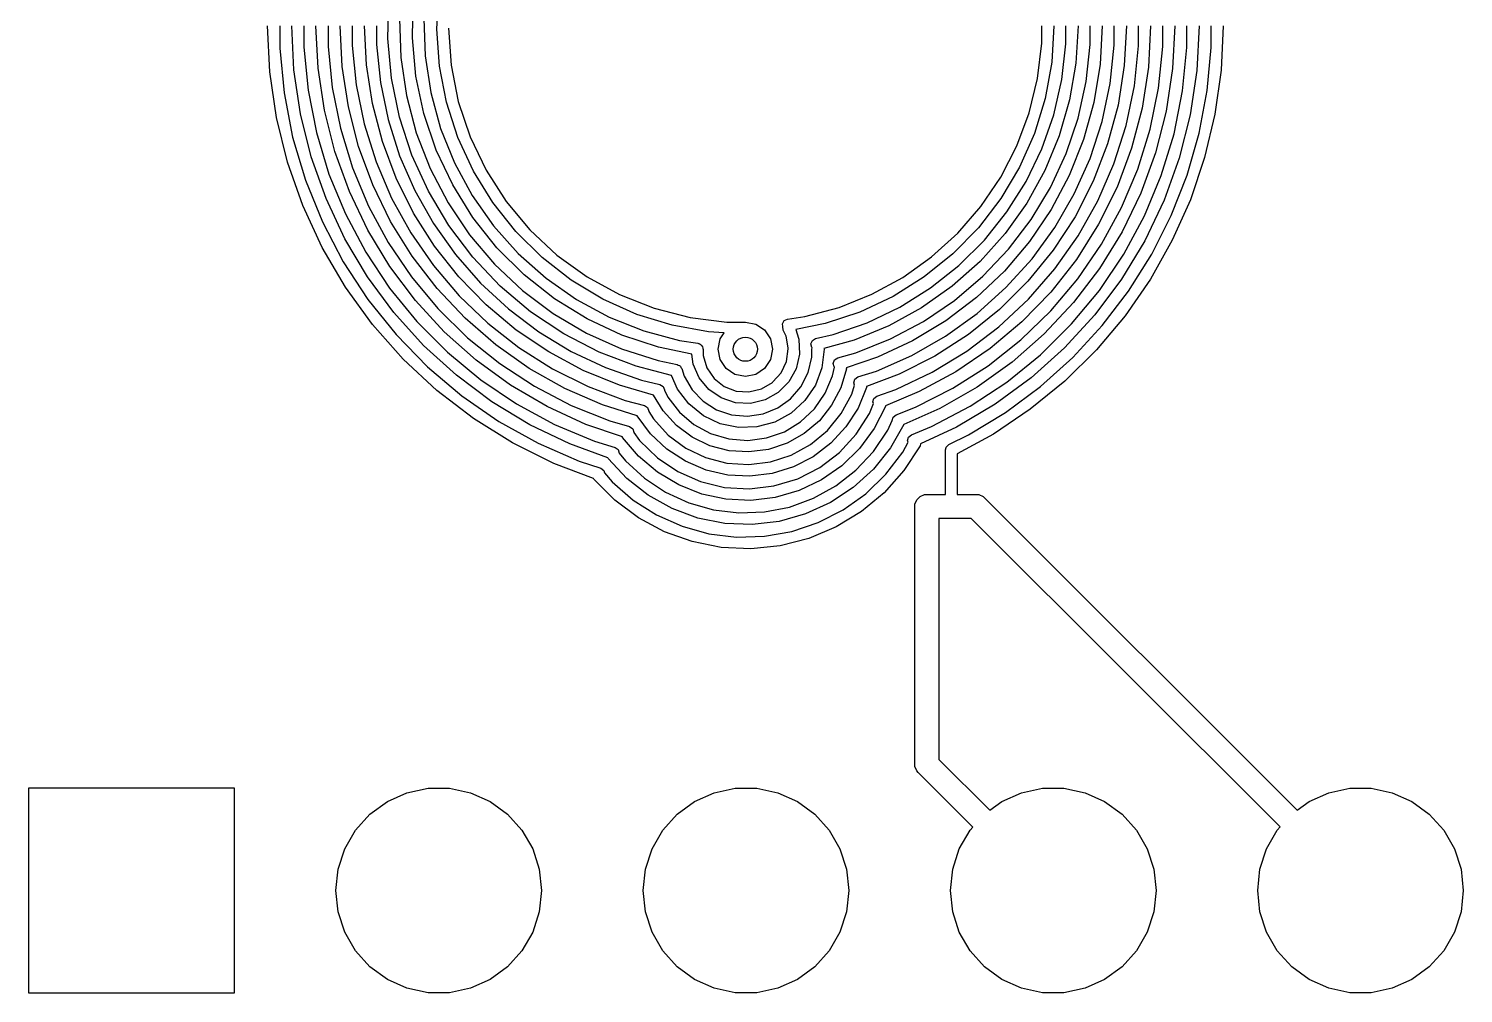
# Model space of a CAD drawing. Extents: x 108.1 to 155.9, y -81.1 to -32.1.
# Drawn here: x 126.07 to 137.94, y -64.6 to -56.62 of the extents above; entities that cross this region are included whole.
import ezdxf

# ---------------------------------------------------------------- set-up
doc = ezdxf.new("R2010")
doc.units = 0
doc.layers.add('BLACK', color=7, linetype='CONTINUOUS')

msp = doc.modelspace()

# ---------------------------------------------------------------- linework, layer by layer
at = {"layer": 'BLACK', "linetype": 'CONTINUOUS'}
for p, q in [((129.45016, -56.628549), (129.46507, -56.323175)), ((129.044997, -56.706761), (129.051429, -56.37781)), ((129.247055, -56.699444), (129.253941, -56.381464)), ((129.139114, -56.544063), (129.150609, -56.862244)), ((129.341383, -56.542423), (129.352467, -56.849251)), ((128.068389, -56.980691), (128.050001, -56.600003)), ((128.150001, -56.6), (128.149988, -56.78596)), ((128.267913, -56.966088), (128.250001, -56.600003)), ((128.350001, -56.6), (128.349965, -56.778591)), ((128.467452, -56.951573), (128.45, -56.6)), ((128.55, -56.6), (128.549954, -56.771258)), ((128.667019, -56.937238), (128.650001, -56.600003)), ((128.750001, -56.6), (128.749959, -56.764004)), ((128.86664, -56.923353), (128.85, -56.6)), ((128.95, -56.6), (128.949987, -56.756959)), ((129.471904, -56.933513), (129.45016, -56.628549)), ((129.545249, -56.621349), (129.567053, -56.92715)), ((134.449964, -56.74599), (134.45, -56.6)), ((134.55, -56.6), (134.531955, -56.902826)), ((134.649977, -56.749235), (134.65, -56.6)), ((134.75, -56.6), (134.732612, -56.908757)), ((134.850001, -56.754503), (134.85, -56.6)), ((134.95, -56.6), (134.932711, -56.91891)), ((135.049974, -56.760353), (135.05, -56.6)), ((135.15, -56.6), (135.132634, -56.93031)), ((135.250044, -56.766669), (135.25, -56.6)), ((135.35, -56.6), (135.332426, -56.942688)), ((135.449968, -56.772827), (135.45, -56.6)), ((135.55, -56.6), (135.532227, -56.954787)), ((135.649946, -56.780414), (135.65, -56.6)), ((135.75, -56.6), (135.73172, -56.969815)), ((135.850052, -56.77953), (135.85, -56.6)), ((135.95, -56.6), (135.932859, -56.967582)), ((128.149988, -56.78596), (128.185833, -57.156149)), ((128.349965, -56.778591), (128.384835, -57.134067)), ((128.549954, -56.771258), (128.583875, -57.11209)), ((128.749959, -56.764004), (128.782979, -57.090347)), ((128.949987, -56.756959), (128.982211, -57.069218)), ((129.07515, -57.034391), (129.044997, -56.706761)), ((129.276866, -57.016099), (129.247055, -56.699444)), ((134.41529, -57.035903), (134.449964, -56.74599)), ((134.616466, -57.045818), (134.649977, -56.749235)), ((134.816596, -57.061697), (134.850001, -56.754503)), ((135.016344, -57.079289), (135.049974, -56.760353)), ((135.215945, -57.098258), (135.250044, -56.766669)), ((135.415423, -57.116751), (135.449968, -56.772827)), ((135.614362, -57.139483), (135.649946, -56.780414)), ((135.816639, -57.137031), (135.850052, -56.77953)), ((128.916385, -57.243289), (128.86664, -56.923353)), ((129.150609, -56.862244), (129.197383, -57.177178)), ((129.352467, -56.849251), (129.398843, -57.152756)), ((129.567053, -56.92715), (129.626803, -57.227848)), ((134.531955, -56.902826), (134.478076, -57.201366)), ((134.732612, -56.908757), (134.680669, -57.213609)), ((134.932711, -56.91891), (134.881048, -57.234083)), ((128.123381, -57.357838), (128.068389, -56.980691)), ((128.321479, -57.328679), (128.267913, -56.966088)), ((128.519636, -57.299689), (128.467452, -56.951573)), ((128.717899, -57.271051), (128.667019, -56.937238)), ((129.141516, -57.356643), (129.07515, -57.034391)), ((129.342977, -57.327206), (129.276866, -57.016099)), ((129.529991, -57.233683), (129.471904, -56.933513)), ((134.346433, -57.319647), (134.41529, -57.035903)), ((134.549869, -57.336764), (134.616466, -57.045818)), ((135.132634, -56.93031), (135.080727, -57.256978)), ((135.332426, -56.942688), (135.279889, -57.281781)), ((135.532227, -56.954787), (135.479085, -57.306021)), ((135.73172, -56.969815), (135.677059, -57.336025)), ((135.932859, -56.967582), (135.881587, -57.331973)), ((128.185833, -57.156149), (128.257189, -57.52116)), ((128.384835, -57.134067), (128.454241, -57.484441)), ((128.583875, -57.11209), (128.651383, -57.447887)), ((128.782979, -57.090347), (128.848684, -57.411708)), ((128.982211, -57.069218), (129.046319, -57.376521)), ((129.398843, -57.152756), (129.479893, -57.448893)), ((134.750177, -57.36348), (134.816596, -57.061697)), ((134.949457, -57.392942), (135.016344, -57.079289)), ((135.148106, -57.424619), (135.215945, -57.098258)), ((135.34668, -57.455501), (135.415423, -57.116751)), ((135.543541, -57.493292), (135.614362, -57.139483)), ((135.750102, -57.489872), (135.816639, -57.137031)), ((128.802126, -57.598045), (128.717899, -57.271051)), ((128.99871, -57.556428), (128.916385, -57.243289)), ((129.197383, -57.177178), (129.278854, -57.484966)), ((129.623585, -57.524743), (129.529991, -57.233683)), ((129.626803, -57.227848), (129.723566, -57.518754)), ((134.478076, -57.201366), (134.389124, -57.491395)), ((134.680669, -57.213609), (134.594826, -57.510702)), ((134.881048, -57.234083), (134.795616, -57.541823)), ((135.080727, -57.256978), (134.994852, -57.576401)), ((135.279889, -57.281781), (135.192941, -57.613721)), ((128.214466, -57.727929), (128.123381, -57.357838)), ((128.410186, -57.684309), (128.321479, -57.328679)), ((128.606039, -57.640926), (128.519636, -57.299689)), ((129.046319, -57.376521), (129.141633, -57.675619)), ((129.243271, -57.669526), (129.141516, -57.356643)), ((129.444508, -57.62862), (129.342977, -57.327206)), ((134.244366, -57.593206), (134.346433, -57.319647)), ((134.451026, -57.618392), (134.549869, -57.336764)), ((134.651524, -57.656315), (134.750177, -57.36348)), ((134.850048, -57.697851), (134.949457, -57.392942)), ((135.479085, -57.306021), (135.391108, -57.650185)), ((135.677059, -57.336025), (135.58655, -57.69506)), ((135.881587, -57.331973), (135.796627, -57.690012)), ((128.454241, -57.484441), (128.557519, -57.826366)), ((128.651383, -57.447887), (128.751815, -57.775348)), ((128.848684, -57.411708), (128.946406, -57.724822)), ((129.278854, -57.484966), (129.394016, -57.781797)), ((129.479893, -57.448893), (129.594538, -57.733714)), ((129.723566, -57.518754), (129.855835, -57.795331)), ((134.389124, -57.491395), (134.26636, -57.768809)), ((134.594826, -57.510702), (134.47617, -57.796278)), ((135.047237, -57.742329), (135.148106, -57.424619)), ((135.244426, -57.785685), (135.34668, -57.455501)), ((135.438174, -57.838393), (135.543541, -57.493292)), ((135.651018, -57.83499), (135.750102, -57.489872)), ((128.257189, -57.52116), (128.363392, -57.877595)), ((128.918842, -57.914899), (128.802126, -57.598045)), ((129.112743, -57.859463), (128.99871, -57.556428)), ((129.580104, -57.916322), (129.444508, -57.62862)), ((129.75134, -57.80251), (129.623585, -57.524743)), ((134.110536, -57.852708), (134.244366, -57.593206)), ((134.321188, -57.887143), (134.451026, -57.618392)), ((134.795616, -57.541823), (134.677416, -57.838524)), ((134.994852, -57.576401), (134.875956, -57.885059)), ((135.192941, -57.613721), (135.072492, -57.935025)), ((128.340795, -58.087519), (128.214466, -57.727929)), ((128.533187, -58.02958), (128.410186, -57.684309)), ((128.725811, -57.971929), (128.606039, -57.640926)), ((128.946406, -57.724822), (129.075152, -58.026508)), ((129.141633, -57.675619), (129.267147, -57.963352)), ((129.379157, -57.969169), (129.243271, -57.669526)), ((129.594538, -57.733714), (129.741248, -58.003423)), ((134.521791, -57.936768), (134.651524, -57.656315)), ((134.719215, -57.990655), (134.850048, -57.697851)), ((134.914397, -58.048053), (135.047237, -57.742329)), ((135.391108, -57.650185), (135.269175, -57.983834)), ((135.58655, -57.69506), (135.461075, -58.043418)), ((135.796627, -57.690012), (135.678717, -58.03859)), ((128.557519, -57.826366), (128.693685, -58.156576)), ((128.751815, -57.775348), (128.884184, -58.091253)), ((129.257281, -58.149192), (129.112743, -57.859463)), ((129.394016, -57.781797), (129.541441, -58.063998)), ((129.911421, -58.06299), (129.75134, -57.80251)), ((129.855835, -57.795331), (130.021546, -58.053264)), ((133.946835, -58.09448), (134.110536, -57.852708)), ((134.26636, -57.768809), (134.11152, -58.02968)), ((134.47617, -57.796278), (134.326201, -58.066727)), ((134.677416, -57.838524), (134.527834, -58.120709)), ((135.109685, -58.103996), (135.244426, -57.785685)), ((135.299287, -58.17142), (135.438174, -57.838393)), ((135.520249, -58.169389), (135.651018, -57.83499)), ((128.363392, -57.877595), (128.503452, -58.222135)), ((128.877776, -58.289442), (128.725811, -57.971929)), ((129.066863, -58.218394), (128.918842, -57.914899)), ((129.267147, -57.963352), (129.421534, -58.236682)), ((129.547491, -58.25186), (129.379157, -57.969169)), ((129.747959, -58.186476), (129.580104, -57.916322)), ((134.161997, -58.139616), (134.321188, -57.887143)), ((134.3625, -58.201552), (134.521791, -57.936768)), ((134.558399, -58.268126), (134.719215, -57.990655)), ((134.875956, -57.885059), (134.725349, -58.179548)), ((135.072492, -57.935025), (134.919808, -58.242322)), ((135.269175, -57.983834), (135.114507, -58.303627)), ((128.501193, -58.43326), (128.340795, -58.087519)), ((128.689307, -58.361194), (128.533187, -58.02958)), ((128.884184, -58.091253), (129.047187, -58.392496)), ((129.075152, -58.026508), (129.233614, -58.313701)), ((129.541441, -58.063998), (129.719306, -58.328072)), ((129.741248, -58.003423), (129.918067, -58.254423)), ((130.101526, -58.302439), (129.911421, -58.06299)), ((130.021546, -58.053264), (130.218113, -58.288532)), ((133.755581, -58.315102), (133.946835, -58.09448)), ((134.11152, -58.02968), (133.926796, -58.270317)), ((134.326201, -58.066727), (134.146816, -58.318628)), ((134.750979, -58.338585), (134.914397, -58.048053)), ((134.943807, -58.407248), (135.109685, -58.103996)), ((135.461075, -58.043418), (135.301858, -58.377705)), ((135.678717, -58.03859), (135.52888, -58.374684)), ((128.503452, -58.222135), (128.676067, -58.551573)), ((128.693685, -58.156576), (128.861436, -58.471915)), ((129.244684, -58.505447), (129.066863, -58.218394)), ((129.430797, -58.422552), (129.257281, -58.149192)), ((129.945833, -58.435483), (129.747959, -58.186476)), ((133.975467, -58.37262), (134.161997, -58.139616)), ((134.175519, -58.447565), (134.3625, -58.201552)), ((134.527834, -58.120709), (134.348623, -58.385069)), ((134.725349, -58.179548), (134.544692, -58.456621)), ((135.128235, -58.489127), (135.299287, -58.17142)), ((135.358928, -58.490169), (135.520249, -58.169389)), ((129.060438, -58.590345), (128.877776, -58.289442)), ((129.233614, -58.313701), (129.420182, -58.583482)), ((129.421534, -58.236682), (129.603163, -58.49272)), ((129.746189, -58.514099), (129.547491, -58.25186)), ((129.719306, -58.328072), (129.925407, -58.570752)), ((129.918067, -58.254423), (130.12264, -58.483369)), ((130.318923, -58.517415), (130.101526, -58.302439)), ((130.218113, -58.288532), (130.442473, -58.497464)), ((133.53948, -58.511449), (133.755581, -58.315102)), ((133.926796, -58.270317), (133.714802, -58.487314)), ((134.146816, -58.318628), (133.940283, -58.548795)), ((134.369375, -58.527204), (134.558399, -58.268126)), ((134.558699, -58.610876), (134.750979, -58.338585)), ((134.919808, -58.242322), (134.73649, -58.532388)), ((135.114507, -58.303627), (134.928654, -58.606361)), ((128.694166, -58.761932), (128.501193, -58.43326)), ((128.877055, -58.675983), (128.689307, -58.361194)), ((129.047187, -58.392496), (129.239222, -58.676114)), ((129.631457, -58.676657), (129.430797, -58.422552)), ((130.171091, -58.660022), (129.945833, -58.435483)), ((133.763955, -58.583208), (133.975467, -58.37262)), ((133.963038, -58.671922), (134.175519, -58.447565)), ((134.348623, -58.385069), (134.141884, -58.628506)), ((134.544692, -58.456621), (134.335978, -58.713222)), ((134.748453, -58.692404), (134.943807, -58.407248)), ((135.301858, -58.377705), (135.11045, -58.69466)), ((135.52888, -58.374684), (135.348418, -58.695376)), ((128.676067, -58.551573), (128.879628, -58.862841)), ((128.861436, -58.471915), (129.059171, -58.769371)), ((129.450499, -58.77314), (129.244684, -58.505447)), ((129.420182, -58.583482), (129.632961, -58.833112)), ((129.603163, -58.49272), (129.810115, -58.72876)), ((129.972791, -58.752641), (129.746189, -58.514099)), ((129.925407, -58.570752), (130.157193, -58.789032)), ((130.12264, -58.483369), (130.352239, -58.687209)), ((130.560485, -58.704827), (130.318923, -58.517415)), ((130.442473, -58.497464), (130.691124, -58.676801)), ((133.301591, -58.680744), (133.53948, -58.511449)), ((133.714802, -58.487314), (133.478538, -58.677601)), ((133.530137, -58.768717), (133.763955, -58.583208)), ((133.940283, -58.548795), (133.709213, -58.754319)), ((134.154225, -58.765033), (134.369375, -58.527204)), ((134.73649, -58.532388), (134.52446, -58.802181)), ((134.926685, -58.788417), (135.128235, -58.489127)), ((135.168456, -58.794544), (135.358928, -58.490169)), ((129.094636, -58.97094), (128.877055, -58.675983)), ((129.272002, -58.871679), (129.060438, -58.590345)), ((129.239222, -58.676114), (129.458401, -58.939321)), ((129.857141, -58.908822), (129.631457, -58.676657)), ((130.420728, -58.8571), (130.171091, -58.660022)), ((130.352239, -58.687209), (130.603803, -58.863226)), ((130.822741, -58.861982), (130.560485, -58.704827)), ((130.691124, -58.676801), (130.96019, -58.823748)), ((133.045281, -58.820591), (133.301591, -58.680744)), ((133.478538, -58.677601), (133.22135, -58.838483)), ((133.727547, -58.871994), (133.963038, -58.671922)), ((134.141884, -58.628506), (133.910039, -58.848166)), ((134.339574, -58.86207), (134.558699, -58.610876)), ((134.525578, -58.956608), (134.748453, -58.692404)), ((134.928654, -58.606361), (134.713476, -58.889006)), ((135.11045, -58.69466), (134.888718, -58.991194)), ((135.348418, -58.695376), (135.138895, -58.997882)), ((128.917917, -59.070476), (128.694166, -58.761932)), ((129.059171, -58.769371), (129.285, -59.046103)), ((129.682216, -59.018754), (129.450499, -58.77314)), ((129.810115, -58.72876), (130.040204, -58.94231)), ((130.224491, -58.964531), (129.972791, -58.752641)), ((130.157193, -58.789032), (130.411795, -58.980211)), ((130.96019, -58.823748), (131.245473, -58.936011)), ((132.774177, -58.92901), (133.045281, -58.820591)), ((133.276969, -58.926801), (133.530137, -58.768717)), ((133.709213, -58.754319), (133.456529, -58.9326)), ((133.915323, -58.978989), (134.154225, -58.765033)), ((134.335978, -58.713222), (134.101506, -58.946523)), ((134.52446, -58.802181), (134.285945, -59.048868)), ((134.696602, -59.066372), (134.926685, -58.788417)), ((134.950486, -59.079873), (135.168456, -58.794544)), ((128.879628, -58.862841), (129.112241, -59.153041)), ((129.510388, -59.130678), (129.272002, -58.871679)), ((129.458401, -58.939321), (129.702569, -59.179527)), ((129.632961, -58.833112), (129.869789, -59.060053)), ((130.105466, -59.116593), (129.857141, -58.908822)), ((130.040204, -58.94231), (130.290999, -59.131113)), ((130.691418, -59.02409), (130.420728, -58.8571)), ((130.603803, -58.863226), (130.873978, -59.009073)), ((131.101921, -58.98662), (130.822741, -58.861982)), ((131.245473, -58.936011), (131.542525, -59.011841)), ((132.492117, -59.004466), (132.774177, -58.92901)), ((133.22135, -58.838483), (132.946875, -58.967684)), ((133.007653, -59.055461), (133.276969, -58.926801)), ((133.456529, -58.9326), (133.185427, -59.081383)), ((133.471809, -59.045436), (133.727547, -58.871994)), ((133.910039, -58.848166), (133.655806, -59.041476)), ((134.095903, -59.08953), (134.339574, -58.86207)), ((134.713476, -58.889006), (134.471128, -59.14873)), ((129.339973, -59.243246), (129.094636, -58.97094)), ((129.285, -59.046103), (129.536765, -59.299467)), ((129.937482, -59.239794), (129.682216, -59.018754)), ((129.869789, -59.060053), (130.12826, -59.262001)), ((130.498173, -59.147147), (130.224491, -58.964531)), ((130.411795, -58.980211), (130.68606, -59.141921)), ((130.979552, -59.158766), (130.691418, -59.02409)), ((130.873978, -59.009073), (131.159164, -59.122807)), ((131.394011, -59.076949), (131.101921, -58.98662)), ((131.542525, -59.011841), (131.846711, -59.050053)), ((131.846711, -59.050053), (132, -59.05)), ((132, -59.05), (132.086104, -59.067127)), ((132.305439, -59.066161), (132.319872, -59.038837)), ((132.319872, -59.038837), (132.347609, -59.025215)), ((132.347609, -59.025215), (132.492117, -59.004466)), ((132.946875, -58.967684), (132.658999, -59.063376)), ((132.725594, -59.153069), (133.007653, -59.055461)), ((133.198819, -59.190215), (133.471809, -59.045436)), ((133.655806, -59.041476), (133.382166, -59.206169)), ((133.655302, -59.166715), (133.915323, -58.978989)), ((134.101506, -58.946523), (133.843863, -59.153951)), ((134.285945, -59.048868), (134.023447, -59.269862)), ((134.277415, -59.197215), (134.525578, -58.956608)), ((134.888718, -58.991194), (134.638823, -59.264416)), ((135.138895, -58.997882), (134.90213, -59.279578)), ((129.170363, -59.35602), (128.917917, -59.070476)), ((129.112241, -59.153041), (129.371739, -59.419471)), ((129.773251, -59.364795), (129.510388, -59.130678)), ((129.702569, -59.179527), (129.969326, -59.394371)), ((130.373806, -59.297776), (130.105466, -59.116593)), ((130.290999, -59.131113), (130.55985, -59.293173)), ((130.790449, -59.298227), (130.498173, -59.147147)), ((130.68606, -59.141921), (130.976592, -59.272159)), ((131.281288, -59.259333), (130.979552, -59.158766)), ((131.159164, -59.122807), (131.455559, -59.20291)), ((131.694812, -59.131671), (131.394011, -59.076949)), ((131.825133, -59.139497), (131.694812, -59.131671)), ((131.792127, -59.188896), (131.825133, -59.139497)), ((132.086104, -59.067127), (132.159099, -59.115901)), ((132.159099, -59.115901), (132.207873, -59.188896)), ((132.308533, -59.08775), (132.305439, -59.066161)), ((132.308446, -59.087919), (132.308533, -59.08775)), ((132.313049, -59.118476), (132.308446, -59.087919)), ((132.336708, -59.165869), (132.313049, -59.118476)), ((132.352687, -59.262905), (132.336708, -59.165869)), ((132.658999, -59.063376), (132.415767, -59.113157)), ((132.415767, -59.113157), (132.439711, -59.18422)), ((132.579982, -59.185753), (132.725594, -59.153069)), ((133.185427, -59.081383), (132.899334, -59.198788)), ((133.37703, -59.32614), (133.655302, -59.166715)), ((133.843863, -59.153951), (133.56589, -59.333219)), ((133.830241, -59.29087), (134.095903, -59.08953)), ((134.471128, -59.14873), (134.204037, -59.382934)), ((134.44023, -59.320281), (134.696602, -59.066372)), ((134.706909, -59.34368), (134.950486, -59.079873)), ((129.610722, -59.490302), (129.339973, -59.243246)), ((129.536765, -59.299467), (129.812062, -59.527042)), ((130.213703, -59.434014), (129.937482, -59.239794)), ((130.12826, -59.262001), (130.405747, -59.436903)), ((130.659327, -59.450456), (130.373806, -59.297776)), ((130.55985, -59.293173), (130.843916, -59.42678)), ((131.097701, -59.415901), (130.790449, -59.298227)), ((130.976592, -59.272159), (131.279795, -59.369315)), ((131.555828, -59.316757), (131.281288, -59.259333)), ((131.455559, -59.20291), (131.607394, -59.22555)), ((131.607394, -59.22555), (131.611198, -59.227447)), ((131.611198, -59.227447), (131.615451, -59.227447)), ((131.615451, -59.227447), (131.615452, -59.227447)), ((131.615452, -59.227447), (131.624759, -59.234209)), ((131.624759, -59.234209), (131.635048, -59.23934)), ((131.635048, -59.23934), (131.63701, -59.24311)), ((131.63701, -59.24311), (131.640452, -59.245611)), ((131.640452, -59.245611), (131.644008, -59.256555)), ((131.644008, -59.256555), (131.649315, -59.266752)), ((131.649315, -59.266752), (131.648686, -59.270954)), ((131.648686, -59.270954), (131.650001, -59.275)), ((131.650001, -59.275), (131.650034, -59.32797)), ((131.775, -59.275), (131.792127, -59.188896)), ((131.792127, -59.361104), (131.775, -59.275)), ((132.207873, -59.188896), (132.225, -59.275)), ((132.225, -59.275), (132.207873, -59.361104)), ((132.33943, -59.375346), (132.353922, -59.270401)), ((132.353922, -59.270401), (132.352687, -59.262905)), ((132.439711, -59.18422), (132.442211, -59.19164)), ((132.442211, -59.19164), (132.448137, -59.315896)), ((132.541143, -59.229872), (132.553395, -59.201503)), ((132.547907, -59.260025), (132.541143, -59.229872)), ((132.553317, -59.264788), (132.547907, -59.260025)), ((132.55, -59.275), (132.553317, -59.264788)), ((132.550149, -59.34055), (132.55, -59.275)), ((132.553395, -59.201503), (132.579982, -59.185753)), ((132.65, -59.275), (132.631803, -59.427725)), ((132.899334, -59.198788), (132.648408, -59.270101)), ((132.648408, -59.270101), (132.65, -59.275)), ((132.911777, -59.304633), (133.198819, -59.190215)), ((133.382166, -59.206169), (133.092325, -59.340315)), ((133.545377, -59.463979), (133.830241, -59.29087)), ((134.023447, -59.269862), (133.739718, -59.462845)), ((134.006448, -59.411817), (134.277415, -59.197215)), ((134.638823, -59.264416), (134.363202, -59.511662)), ((134.90213, -59.279578), (134.640179, -59.538019)), ((129.449153, -59.615904), (129.170363, -59.35602)), ((130.058009, -59.571728), (129.773251, -59.364795)), ((129.969326, -59.394371), (130.256049, -59.581741)), ((131.390359, -59.492011), (131.097701, -59.415901)), ((131.279795, -59.369315), (131.435869, -59.40068)), ((131.435869, -59.40068), (131.445596, -59.406158)), ((131.445596, -59.406158), (131.456137, -59.409803)), ((131.456137, -59.409803), (131.458775, -59.413581)), ((131.458775, -59.413581), (131.462794, -59.415845)), ((131.462794, -59.415845), (131.467441, -59.42599)), ((131.567195, -59.398203), (131.555828, -59.316757)), ((131.617463, -59.511991), (131.567195, -59.398203)), ((131.650034, -59.32797), (131.681386, -59.429166)), ((131.840901, -59.434099), (131.792127, -59.361104)), ((132.207873, -59.361104), (132.159099, -59.434099)), ((132.29453, -59.471301), (132.33943, -59.375346)), ((132.448137, -59.315896), (132.419817, -59.437026)), ((132.519345, -59.467978), (132.550149, -59.34055)), ((132.726344, -59.392008), (132.737152, -59.363059)), ((132.734616, -59.421782), (132.726344, -59.392008)), ((132.737152, -59.363059), (132.762913, -59.345991)), ((132.762913, -59.345991), (132.911777, -59.304633)), ((133.092325, -59.340315), (132.83341, -59.427599)), ((133.083575, -59.455507), (133.37703, -59.32614)), ((133.56589, -59.333219), (133.270651, -59.482351)), ((133.71539, -59.598264), (134.006448, -59.411817)), ((134.204037, -59.382934), (133.914876, -59.589272)), ((134.160068, -59.54767), (134.44023, -59.320281)), ((134.43984, -59.583675), (134.706909, -59.34368)), ((129.371739, -59.419471), (129.655708, -59.659651)), ((129.904296, -59.709746), (129.610722, -59.490302)), ((129.812062, -59.527042), (130.108262, -59.726655)), ((130.508073, -59.599441), (130.213703, -59.434014)), ((130.405747, -59.436903), (130.699432, -59.582982)), ((130.959014, -59.57302), (130.659327, -59.450456)), ((130.843916, -59.42678), (131.140197, -59.530521)), ((131.140197, -59.530521), (131.292882, -59.566898)), ((131.440038, -59.605065), (131.390359, -59.492011)), ((131.467441, -59.42599), (131.47383, -59.435139)), ((131.47383, -59.435139), (131.473829, -59.435139)), ((131.473829, -59.435139), (131.492773, -59.497892)), ((131.492773, -59.497892), (131.559344, -59.610831)), ((131.696964, -59.607669), (131.617463, -59.511991)), ((131.681386, -59.429166), (131.741281, -59.51655)), ((131.741281, -59.51655), (131.824353, -59.582295)), ((131.913896, -59.482873), (131.840901, -59.434099)), ((132, -59.5), (131.913896, -59.482873)), ((132.086104, -59.482873), (132, -59.5)), ((132.159099, -59.434099), (132.086104, -59.482873)), ((132.226788, -59.545775), (132.29453, -59.471301)), ((132.419817, -59.437026), (132.359416, -59.545775)), ((132.459464, -59.584602), (132.519345, -59.467978)), ((132.631803, -59.427725), (132.578231, -59.571899)), ((132.660446, -59.639039), (132.721471, -59.494529)), ((132.721471, -59.494529), (132.735392, -59.422399)), ((132.735392, -59.422399), (132.734616, -59.421782)), ((132.834513, -59.436519), (132.788243, -59.593077)), ((132.83341, -59.427599), (132.834513, -59.436519)), ((132.896142, -59.551887), (132.905809, -59.522536)), ((132.905809, -59.522536), (132.930882, -59.504473)), ((132.930882, -59.504472), (133.083575, -59.455507)), ((132.930882, -59.504473), (132.930882, -59.504472)), ((133.270651, -59.482351), (133.0015, -59.584484)), ((133.2443, -59.607039), (133.545377, -59.463979)), ((133.739718, -59.462845), (133.437737, -59.625791)), ((134.363202, -59.511662), (134.064542, -59.730522)), ((129.751694, -59.847708), (129.449153, -59.615904)), ((130.361859, -59.749444), (130.058009, -59.571728)), ((130.256049, -59.581741), (130.559917, -59.739794)), ((130.8176, -59.734394), (130.508073, -59.599441)), ((130.699432, -59.582982), (131.00633, -59.698755)), ((131.24142, -59.655876), (130.959014, -59.57302)), ((131.292882, -59.566898), (131.319257, -59.583001)), ((131.319257, -59.583001), (131.331129, -59.611531)), ((131.331129, -59.611531), (131.330634, -59.613607)), ((131.330634, -59.613607), (131.358648, -59.671713)), ((131.533267, -59.727394), (131.440038, -59.605065)), ((131.559344, -59.610831), (131.650588, -59.704967)), ((131.799622, -59.677924), (131.696964, -59.607669)), ((131.824353, -59.582295), (131.923161, -59.620511)), ((131.923161, -59.620511), (132.028852, -59.627774)), ((132.028852, -59.627774), (132.131959, -59.603434)), ((132.131959, -59.603434), (132.223244, -59.549671)), ((132.271549, -59.633832), (132.162931, -59.694467)), ((132.223244, -59.549671), (132.226788, -59.545775)), ((132.359416, -59.545775), (132.271549, -59.633832)), ((132.373856, -59.683891), (132.459464, -59.584602)), ((132.578231, -59.571899), (132.492283, -59.69945)), ((132.570844, -59.767798), (132.660446, -59.639039)), ((132.788243, -59.593077), (132.712897, -59.737901)), ((132.792614, -59.807057), (132.87891, -59.647613)), ((132.87891, -59.647613), (132.902684, -59.572298)), ((132.902684, -59.572298), (132.896142, -59.551887)), ((133.001556, -59.591281), (132.930915, -59.761361)), ((133.0015, -59.584484), (133.001557, -59.591282)), ((133.001557, -59.591282), (133.001556, -59.591281)), ((133.087219, -59.662753), (133.2443, -59.607039)), ((133.437737, -59.625791), (133.157672, -59.741681)), ((133.407156, -59.754689), (133.71539, -59.598264)), ((133.914876, -59.589272), (133.606542, -59.765679)), ((133.858847, -59.746322), (134.160068, -59.54767)), ((134.151596, -59.797776), (134.43984, -59.583675)), ((134.640179, -59.538019), (134.355314, -59.770961)), ((129.655708, -59.659651), (129.961503, -59.871345)), ((130.217891, -59.899482), (129.904296, -59.709746)), ((130.108262, -59.726655), (130.422533, -59.896399)), ((130.681817, -59.896194), (130.361859, -59.749444)), ((130.559917, -59.739794), (130.877945, -59.866977)), ((131.106469, -59.827024), (130.8176, -59.734394)), ((131.00633, -59.698755), (131.164838, -59.740859)), ((131.164838, -59.740859), (131.164838, -59.74086)), ((131.164838, -59.74086), (131.190786, -59.757641)), ((131.190786, -59.757641), (131.201915, -59.786469)), ((131.319295, -59.784058), (131.24142, -59.655876)), ((131.358648, -59.671713), (131.454596, -59.795815)), ((131.652629, -59.824394), (131.533267, -59.727394)), ((131.650588, -59.704967), (131.761395, -59.775028)), ((131.917593, -59.717389), (131.799622, -59.677924)), ((132.041861, -59.723048), (131.917593, -59.717389)), ((132.041862, -59.723048), (132.041861, -59.723047)), ((132.041861, -59.723047), (132.041861, -59.723048)), ((132.162931, -59.694467), (132.041862, -59.723048)), ((132.145809, -59.809509), (132.267316, -59.760286)), ((132.267316, -59.760286), (132.373856, -59.683891)), ((132.492283, -59.69945), (132.378772, -59.803235)), ((132.456543, -59.875235), (132.570844, -59.767798)), ((132.712897, -59.737901), (132.611254, -59.865651)), ((132.930915, -59.761361), (132.831651, -59.916487)), ((133.025944, -59.805334), (133.05879, -59.724816)), ((133.053963, -59.711219), (133.062717, -59.681583)), ((133.05879, -59.724816), (133.053963, -59.711219)), ((133.062717, -59.681583), (133.087219, -59.662753)), ((133.157174, -59.74839), (133.06443, -59.93085)), ((133.157672, -59.741681), (133.157174, -59.74839)), ((133.246005, -59.817137), (133.407156, -59.754689)), ((133.606542, -59.765679), (133.30877, -59.898499)), ((133.539504, -59.9143), (133.858847, -59.746322)), ((134.064542, -59.730522), (133.745754, -59.918862)), ((134.355314, -59.770961), (134.050009, -59.976383)), ((130.075166, -60.049276), (129.751694, -59.847708)), ((129.961503, -59.871345), (130.286277, -60.052582)), ((130.877945, -59.866977), (131.042488, -59.914464)), ((131.216542, -59.97453), (131.106469, -59.827024)), ((131.201915, -59.786469), (131.20102, -59.789832)), ((131.20102, -59.789832), (131.239107, -59.85151)), ((131.239107, -59.85151), (131.361822, -59.984965)), ((131.429168, -59.904802), (131.319295, -59.784058)), ((131.454596, -59.795815), (131.574143, -59.897382)), ((131.791441, -59.890632), (131.652629, -59.824394)), ((131.761395, -59.775028), (131.885563, -59.817093)), ((131.941929, -59.922401), (131.791441, -59.890632)), ((131.885563, -59.817093), (132.016137, -59.828805)), ((132.016137, -59.828805), (132.145809, -59.809509)), ((132.244053, -59.877443), (132.09567, -59.917921)), ((132.378772, -59.803235), (132.244053, -59.877443)), ((132.322488, -59.9567), (132.456543, -59.875235)), ((132.611254, -59.865651), (132.487064, -59.971613)), ((132.677732, -59.947311), (132.792614, -59.807057)), ((132.916148, -59.978198), (133.025944, -59.805334)), ((133.176776, -59.945517), (133.214447, -59.865366)), ((133.214447, -59.865366), (133.222048, -59.836656)), ((133.222048, -59.836656), (133.246005, -59.817137)), ((133.844678, -59.984124), (134.151596, -59.797776)), ((130.54851, -60.057697), (130.217891, -59.899482)), ((130.422533, -59.896399), (130.751874, -60.034651)), ((130.982935, -59.999613), (130.681817, -59.896194)), ((130.984384, -60.00416), (130.982935, -59.999613)), ((131.116963, -60.160097), (130.984384, -60.00416)), ((131.042488, -59.914464), (131.068072, -59.931795)), ((131.068072, -59.931795), (131.078584, -59.960854)), ((131.078584, -59.960854), (131.077949, -59.963051)), ((131.077949, -59.963051), (131.12525, -60.029074)), ((131.350773, -60.100623), (131.216542, -59.97453)), ((131.361822, -59.984965), (131.507554, -60.092814)), ((131.560098, -60.002314), (131.429168, -59.904802)), ((131.707254, -60.072998), (131.560098, -60.002314)), ((131.574143, -59.897382), (131.712116, -59.97202)), ((131.712116, -59.97202), (131.862545, -60.016498)), ((132.09567, -59.917921), (131.941929, -59.922401)), ((132.018922, -60.028894), (132.17448, -60.008669)), ((132.17448, -60.008669), (132.322488, -59.9567)), ((132.487064, -59.971613), (132.344906, -60.051878)), ((132.538404, -60.063317), (132.677732, -59.947311)), ((132.831651, -59.916487), (132.706817, -60.05189)), ((132.777548, -60.128952), (132.916148, -59.978198)), ((133.06443, -59.93085), (132.943157, -60.095734)), ((133.058192, -60.120354), (133.176776, -59.945517)), ((133.30877, -59.898499), (133.200203, -60.089039)), ((133.341274, -60.032076), (133.348705, -60.002081)), ((133.348705, -60.002081), (133.372348, -59.982183)), ((133.372348, -59.982183), (133.539504, -59.9143)), ((133.745754, -59.918862), (133.446744, -60.057752)), ((133.683192, -60.062566), (133.844678, -59.984124)), ((134.050009, -59.976383), (133.751303, -60.139206)), ((130.416559, -60.21873), (130.075166, -60.049276)), ((130.286277, -60.052582), (130.627006, -60.201674)), ((130.862859, -60.171929), (130.54851, -60.057697)), ((130.751874, -60.034651), (130.922516, -60.087337)), ((130.922516, -60.087337), (130.922516, -60.087338)), ((130.922516, -60.087338), (130.947777, -60.105138)), ((130.947777, -60.105138), (130.957349, -60.133207)), ((131.12525, -60.029074), (131.272186, -60.171717)), ((131.504966, -60.201331), (131.350773, -60.100623)), ((131.507554, -60.092814), (131.671048, -60.171166)), ((131.86521, -60.114245), (131.707254, -60.072998)), ((131.862545, -60.016498), (132.018922, -60.028894)), ((132.028137, -60.124534), (131.86521, -60.114245)), ((132.190027, -60.103487), (132.028137, -60.124534)), ((132.344906, -60.051878), (132.190027, -60.103487)), ((132.379658, -60.150889), (132.538404, -60.063317)), ((132.706817, -60.05189), (132.560252, -60.163407)), ((132.6145, -60.252857), (132.777548, -60.128952)), ((132.943157, -60.095734), (132.796608, -60.238621)), ((132.913864, -60.274623), (133.058192, -60.120354)), ((133.200203, -60.089039), (133.059016, -60.265773)), ((133.160356, -60.309193), (133.300395, -60.126442)), ((133.300395, -60.126442), (133.346048, -60.043842)), ((133.443571, -60.07412), (133.30969, -60.278595)), ((133.346048, -60.043842), (133.341274, -60.032076)), ((133.443572, -60.074121), (133.443571, -60.07412)), ((133.446744, -60.057752), (133.443572, -60.074121)), ((133.653806, -60.476145), (133.655056, -60.10693)), ((133.655056, -60.10693), (133.659093, -60.087843)), ((133.659093, -60.087843), (133.660496, -60.086473)), ((133.660496, -60.086473), (133.660935, -60.084004)), ((133.660935, -60.084004), (133.683192, -60.062567)), ((133.683192, -60.062567), (133.683192, -60.062566)), ((130.745238, -60.344025), (130.416559, -60.21873)), ((130.627006, -60.201674), (130.803766, -60.259442)), ((130.865054, -60.177798), (130.862859, -60.171929)), ((131.019249, -60.343304), (130.865054, -60.177798)), ((130.957349, -60.133207), (131.009032, -60.198242)), ((131.009032, -60.198242), (131.164654, -60.34111)), ((131.273209, -60.292312), (131.116963, -60.160097)), ((131.272186, -60.171717), (131.442005, -60.286166)), ((131.674378, -60.273559), (131.504966, -60.201331)), ((131.671048, -60.171166), (131.846407, -60.217195)), ((131.846407, -60.217195), (132.027305, -60.229241)), ((132.027305, -60.229241), (132.207219, -60.206871)), ((132.207219, -60.206871), (132.379658, -60.150889)), ((132.396461, -60.247609), (132.220481, -60.301907)), ((132.560252, -60.163407), (132.396461, -60.247609)), ((132.796608, -60.238621), (132.628709, -60.355683)), ((133.751303, -60.139206), (133.750164, -60.475714)), ((130.747228, -60.348805), (130.745238, -60.344025)), ((130.747229, -60.348804), (130.747228, -60.348805)), ((130.919592, -60.52208), (130.747229, -60.348804)), ((130.803766, -60.259442), (130.803766, -60.259443)), ((130.803766, -60.259443), (130.828733, -60.277651)), ((130.828733, -60.277651), (130.835263, -60.29787)), ((130.835263, -60.29787), (130.898014, -60.371179)), ((131.197305, -60.482819), (131.019249, -60.343304)), ((131.164654, -60.34111), (131.3406, -60.458041)), ((131.448932, -60.397263), (131.273209, -60.292312)), ((131.442005, -60.286166), (131.629368, -60.368822)), ((131.853802, -60.315084), (131.674378, -60.273559)), ((132.037721, -60.324631), (131.853802, -60.315084)), ((132.220481, -60.301907), (132.037721, -60.324631)), ((132.236177, -60.405502), (132.432132, -60.346017)), ((132.432132, -60.346017), (132.6145, -60.252857)), ((132.628709, -60.355683), (132.44396, -60.443781)), ((132.747302, -60.404572), (132.913864, -60.274623)), ((133.059016, -60.265773), (132.892065, -60.418402)), ((132.994858, -60.469253), (133.160356, -60.309193)), ((133.30969, -60.278595), (133.147073, -60.461049)), ((130.898014, -60.371179), (131.072028, -60.521937)), ((131.39489, -60.592949), (131.197305, -60.482819)), ((131.3406, -60.458041), (131.532589, -60.546189)), ((131.639425, -60.472136), (131.448932, -60.397263)), ((131.629368, -60.368822), (131.828384, -60.417087)), ((131.839581, -60.514926), (131.639425, -60.472136)), ((131.828384, -60.417087), (132.032796, -60.429443)), ((132.032796, -60.429443), (132.236177, -60.405502)), ((132.44396, -60.443781), (132.247313, -60.500556)), ((132.562559, -60.50704), (132.747302, -60.404572)), ((132.892065, -60.418402), (132.70341, -60.543212)), ((132.807531, -60.60311), (132.994858, -60.469253)), ((133.147073, -60.461049), (132.959289, -60.617481)), ((133.444443, -60.491853), (133.480491, -60.476921)), ((133.480491, -60.476921), (133.653806, -60.476145)), ((133.750164, -60.475714), (133.91, -60.475)), ((133.91, -60.475), (133.929509, -60.476921)), ((133.929509, -60.476921), (133.965557, -60.491853)), ((131.115661, -60.667995), (130.919592, -60.52208)), ((131.072028, -60.521937), (131.266403, -60.645335)), ((131.607197, -60.671013), (131.39489, -60.592949)), ((131.532589, -60.546189), (131.735949, -60.603409)), ((131.735949, -60.603409), (131.945734, -60.62831)), ((132.044037, -60.524484), (131.839581, -60.514926)), ((132.247313, -60.500556), (132.044037, -60.524484)), ((132.156839, -60.620286), (132.364128, -60.579532)), ((132.364128, -60.579532), (132.562559, -60.50704)), ((132.70341, -60.543212), (132.497641, -60.637167)), ((132.602487, -60.707826), (132.807531, -60.60311)), ((133.4, -60.575), (133.401921, -60.555491)), ((133.401921, -62.724509), (133.4, -60.575)), ((133.401921, -60.555491), (133.416853, -60.519443)), ((133.416853, -60.519443), (133.444443, -60.491853)), ((133.965557, -60.491853), (136.561418, -63.085502)), ((131.331133, -60.783346), (131.115661, -60.667995)), ((131.266403, -60.645335), (131.476874, -60.738667)), ((131.82906, -60.715113), (131.607197, -60.671013)), ((132.055083, -60.724177), (131.82906, -60.715113)), ((131.945734, -60.62831), (132.156839, -60.620286)), ((132.279765, -60.697982), (132.055083, -60.724177)), ((132.497641, -60.637167), (132.279765, -60.697982)), ((132.384224, -60.781106), (132.602487, -60.707826)), ((132.959289, -60.617481), (132.750456, -60.744457)), ((133.86696, -60.673358), (133.598185, -60.67456)), ((133.598185, -60.67456), (133.599965, -62.666147)), ((136.420468, -63.224691), (133.86696, -60.673358)), ((131.56128, -60.865602), (131.331133, -60.783346)), ((131.476874, -60.738667), (131.698823, -60.799885)), ((131.698823, -60.799885), (131.92738, -60.827646)), ((131.92738, -60.827646), (132.15753, -60.82134)), ((132.15753, -60.82134), (132.384224, -60.781106)), ((132.525159, -60.839193), (132.288338, -60.899608)), ((132.750456, -60.744457), (132.525159, -60.839193)), ((131.801053, -60.912959), (131.56128, -60.865602)), ((132.045191, -60.924378), (131.801053, -60.912959)), ((132.288338, -60.899608), (132.045191, -60.924378)), ((133.416853, -62.760557), (133.401921, -62.724509)), ((133.599965, -62.666147), (134.020827, -63.085931)), ((133.429289, -62.775711), (133.416853, -62.760557)), ((133.879973, -63.22524), (133.429289, -62.775711)), ((126.075, -64.6), (126.075, -62.9)), ((126.075, -62.9), (127.775, -62.9)), ((127.775, -62.9), (127.775, -64.6)), ((129.04, -63.013878), (129.202336, -62.941602)), ((129.202336, -62.941602), (129.376151, -62.904656)), ((129.376151, -62.904656), (129.553849, -62.904656)), ((129.553849, -62.904656), (129.727664, -62.941602)), ((129.727664, -62.941602), (129.89, -63.013878)), ((131.58, -63.013878), (131.742336, -62.941602)), ((131.742336, -62.941602), (131.916151, -62.904656)), ((131.916151, -62.904656), (132.093849, -62.904656)), ((132.093849, -62.904656), (132.267664, -62.941602)), ((132.267664, -62.941602), (132.43, -63.013878)), ((134.12, -63.013878), (134.282336, -62.941602)), ((134.282336, -62.941602), (134.456151, -62.904656)), ((134.456151, -62.904656), (134.633849, -62.904656)), ((134.633849, -62.904656), (134.807664, -62.941602)), ((134.807664, -62.941602), (134.97, -63.013878)), ((136.66, -63.013878), (136.822336, -62.941602)), ((136.822336, -62.941602), (136.996151, -62.904656)), ((136.996151, -62.904656), (137.173849, -62.904656)), ((137.173849, -62.904656), (137.347664, -62.941602)), ((137.347664, -62.941602), (137.51, -63.013878)), ((128.896239, -63.118327), (129.04, -63.013878)), ((129.89, -63.013878), (130.033761, -63.118327)), ((131.436239, -63.118327), (131.58, -63.013878)), ((132.43, -63.013878), (132.573761, -63.118327)), ((134.020827, -63.085931), (134.12, -63.013878)), ((134.97, -63.013878), (135.113761, -63.118327)), ((136.561418, -63.085502), (136.66, -63.013878)), ((137.51, -63.013878), (137.653761, -63.118327)), ((128.777336, -63.250383), (128.896239, -63.118327)), ((130.033761, -63.118327), (130.152664, -63.250383)), ((131.317336, -63.250383), (131.436239, -63.118327)), ((132.573761, -63.118327), (132.692664, -63.250383)), ((135.113761, -63.118327), (135.232664, -63.250383)), ((137.653761, -63.118327), (137.772664, -63.250383)), ((128.688486, -63.404274), (128.777336, -63.250383)), ((130.152664, -63.250383), (130.241514, -63.404274)), ((131.228486, -63.404274), (131.317336, -63.250383)), ((132.692664, -63.250383), (132.781514, -63.404274)), ((133.768486, -63.404274), (133.857336, -63.250383)), ((133.857336, -63.250383), (133.879973, -63.22524)), ((135.232664, -63.250383), (135.321514, -63.404274)), ((136.308486, -63.404274), (136.397336, -63.250383)), ((136.397336, -63.250383), (136.420468, -63.224691)), ((137.772664, -63.250383), (137.861514, -63.404274)), ((128.633575, -63.573275), (128.688486, -63.404274)), ((130.241514, -63.404274), (130.296425, -63.573275)), ((131.173575, -63.573275), (131.228486, -63.404274)), ((132.781514, -63.404274), (132.836425, -63.573275)), ((133.713575, -63.573275), (133.768486, -63.404274)), ((135.321514, -63.404274), (135.376425, -63.573275)), ((136.253575, -63.573275), (136.308486, -63.404274)), ((137.861514, -63.404274), (137.916425, -63.573275)), ((128.615, -63.75), (128.633575, -63.573275)), ((130.296425, -63.573275), (130.315, -63.75)), ((131.155, -63.75), (131.173575, -63.573275)), ((132.836425, -63.573275), (132.855, -63.75)), ((133.695, -63.75), (133.713575, -63.573275)), ((135.376425, -63.573275), (135.395, -63.75)), ((136.235, -63.75), (136.253575, -63.573275)), ((137.916425, -63.573275), (137.935, -63.75)), ((128.633575, -63.926725), (128.615, -63.75)), ((130.315, -63.75), (130.296425, -63.926725)), ((131.173575, -63.926725), (131.155, -63.75)), ((132.855, -63.75), (132.836425, -63.926725)), ((133.713575, -63.926725), (133.695, -63.75)), ((135.395, -63.75), (135.376425, -63.926725)), ((136.253575, -63.926725), (136.235, -63.75)), ((137.935, -63.75), (137.916425, -63.926725)), ((128.688486, -64.095726), (128.633575, -63.926725)), ((130.296425, -63.926725), (130.241514, -64.095726)), ((131.228486, -64.095726), (131.173575, -63.926725)), ((132.836425, -63.926725), (132.781514, -64.095726)), ((133.768486, -64.095726), (133.713575, -63.926725)), ((135.376425, -63.926725), (135.321514, -64.095726)), ((136.308486, -64.095726), (136.253575, -63.926725)), ((137.916425, -63.926725), (137.861514, -64.095726)), ((128.777336, -64.249617), (128.688486, -64.095726)), ((130.241514, -64.095726), (130.152664, -64.249617)), ((131.317336, -64.249617), (131.228486, -64.095726)), ((132.781514, -64.095726), (132.692664, -64.249617)), ((133.857336, -64.249617), (133.768486, -64.095726)), ((135.321514, -64.095726), (135.232664, -64.249617)), ((136.397336, -64.249617), (136.308486, -64.095726)), ((137.861514, -64.095726), (137.772664, -64.249617)), ((128.896239, -64.381673), (128.777336, -64.249617)), ((130.152664, -64.249617), (130.033761, -64.381673)), ((131.436239, -64.381673), (131.317336, -64.249617)), ((132.692664, -64.249617), (132.573761, -64.381673)), ((133.976239, -64.381673), (133.857336, -64.249617)), ((135.232664, -64.249617), (135.113761, -64.381673)), ((136.516239, -64.381673), (136.397336, -64.249617)), ((137.772664, -64.249617), (137.653761, -64.381673)), ((129.04, -64.486122), (128.896239, -64.381673)), ((130.033761, -64.381673), (129.89, -64.486122)), ((131.58, -64.486122), (131.436239, -64.381673)), ((132.573761, -64.381673), (132.43, -64.486122)), ((134.12, -64.486122), (133.976239, -64.381673)), ((135.113761, -64.381673), (134.97, -64.486122)), ((136.66, -64.486122), (136.516239, -64.381673)), ((137.653761, -64.381673), (137.51, -64.486122)), ((129.202336, -64.558398), (129.04, -64.486122)), ((129.89, -64.486122), (129.727664, -64.558398)), ((131.742336, -64.558398), (131.58, -64.486122)), ((132.43, -64.486122), (132.267664, -64.558398)), ((134.282336, -64.558398), (134.12, -64.486122)), ((134.97, -64.486122), (134.807664, -64.558398)), ((136.822336, -64.558398), (136.66, -64.486122)), ((137.51, -64.486122), (137.347664, -64.558398)), ((127.775, -64.6), (126.075, -64.6)), ((129.376151, -64.595344), (129.202336, -64.558398)), ((129.553849, -64.595344), (129.376151, -64.595344)), ((129.727664, -64.558398), (129.553849, -64.595344)), ((131.916151, -64.595344), (131.742336, -64.558398)), ((132.093849, -64.595344), (131.916151, -64.595344)), ((132.267664, -64.558398), (132.093849, -64.595344)), ((134.456151, -64.595344), (134.282336, -64.558398)), ((134.633849, -64.595344), (134.456151, -64.595344)), ((134.807664, -64.558398), (134.633849, -64.595344)), ((136.996151, -64.595344), (136.822336, -64.558398)), ((137.173849, -64.595344), (136.996151, -64.595344)), ((137.347664, -64.558398), (137.173849, -64.595344))]:
    msp.add_line(p, q, dxfattribs=at)
at = {"layer": 'BLACK'}
msp.add_circle((132, -59.275), 0.1, dxfattribs=at)

doc.saveas('drawing.dxf')
